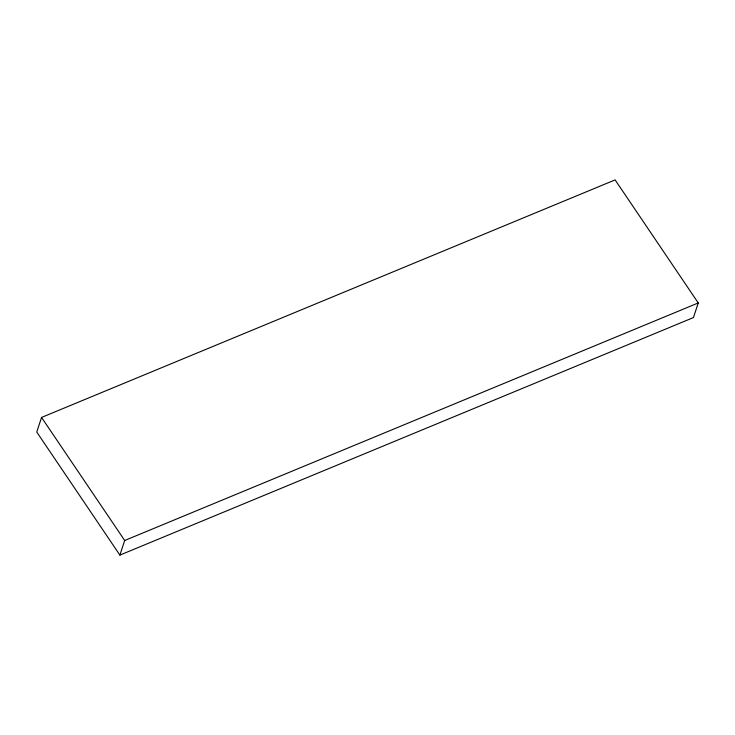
<?xml version="1.0" encoding="UTF-8"?>
<svg xmlns="http://www.w3.org/2000/svg" width="735" height="735" viewBox="0 0 735 735"><rect width="100%" height="100%" fill="white"/><g stroke="black" fill="none" stroke-linecap="round" stroke-linejoin="round"><path stroke-width="1.1" d="M41.555 417.434L36.75 432.042L119.888 555.1L693.445 317.566L698.25 302.958L615.112 179.9L41.555 417.434L124.693 540.491L119.888 555.1M124.693 540.491L698.25 302.958"/></g></svg>
